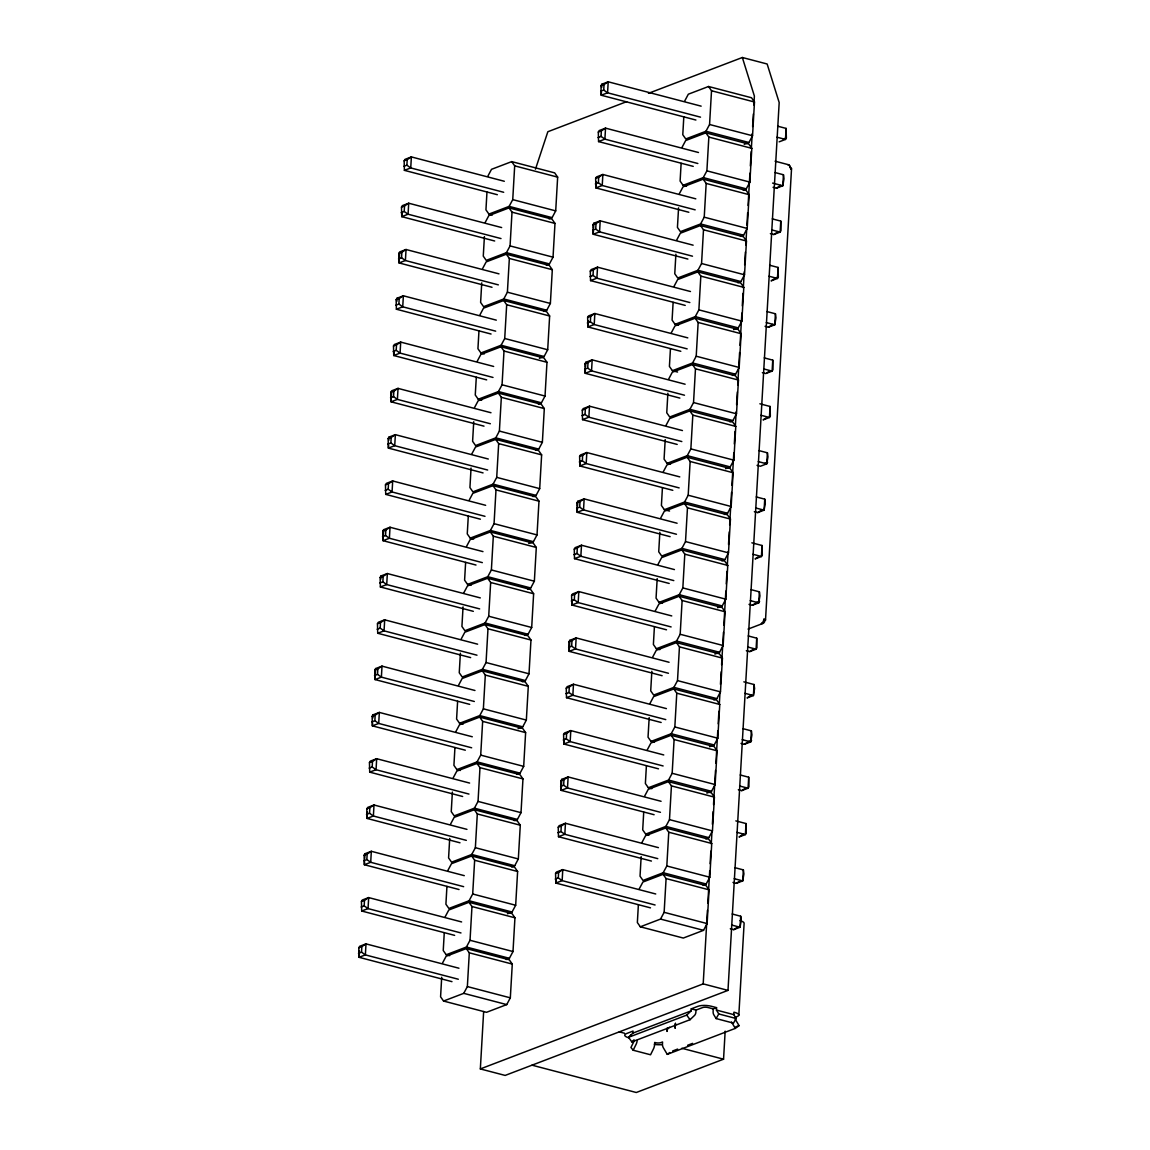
<?xml version="1.0" encoding="UTF-8"?>
<svg xmlns="http://www.w3.org/2000/svg" width="1150" height="1150" viewBox="0 0 1150 1150"><rect width="100%" height="100%" fill="white"/><g stroke="black" fill="none" stroke-linecap="round" stroke-linejoin="round"><path stroke-width="1.5" d="M675.481 1023.443L675.122 1028.316L675.409 1023.299M451.979 981.654L359.03 957.303L358.786 947.801L359.662 946.306L366.002 943.877L458.951 968.228M454.638 935.367L361.704 911.016L361.445 901.514L362.336 900.004L368.676 897.589L461.61 921.941M459.037 889.525L364.363 864.728L364.119 855.226L364.996 853.717L371.335 851.302L464.284 875.653M459.986 842.792L367.037 818.426L366.793 808.924L367.669 807.429L374.009 805L466.957 829.366M462.645 796.49L369.711 772.139L369.452 762.637L370.343 761.128L376.683 758.712L469.617 783.064M465.319 750.202L372.37 725.851L372.126 716.349L373.003 714.84L379.342 712.425L472.291 736.776M469.703 704.361L375.044 679.564L374.799 670.048L375.676 668.553L382.016 666.137L474.964 690.489M470.652 657.613L377.717 633.262L377.459 623.76L378.35 622.265L384.689 619.836L477.624 644.187M473.326 611.326L380.377 586.974L380.132 577.473L381.009 575.963L387.349 573.548L480.298 597.899M475.999 565.038L383.051 540.687L382.806 531.185L383.683 529.676L390.022 527.261L482.971 551.612M480.384 519.196L385.724 494.385L385.466 484.883L386.357 483.388L392.696 480.959L485.645 505.31M483.058 472.909L388.384 448.098L388.139 438.596L389.016 437.086L395.37 434.671L488.304 459.022M484.006 426.161L391.058 401.81L390.813 392.308L391.69 390.799L398.029 388.384L490.978 412.735M486.666 379.874L393.731 355.522L393.487 346.006L394.364 344.511L400.703 342.096L493.652 366.447M491.064 334.032L396.391 309.221L396.146 299.719L397.037 298.224L403.377 295.794L496.311 320.146M492.013 287.284L399.064 262.933L398.82 253.431L399.697 251.922L406.036 249.507L498.985 273.858M494.673 240.997L401.738 216.646L401.494 207.144L402.371 205.634L408.71 203.219L501.659 227.571M497.346 194.709L404.397 170.344L404.153 160.842L405.044 159.347L411.384 156.917L504.318 181.269M359.389 951.021L359.03 957.303L365.369 954.888L458.318 979.239M364.55 861.58L364.363 864.728L370.702 862.299L463.651 886.664M364.723 858.432L364.996 853.717M367.396 812.144L367.037 818.426L373.376 816.011L466.325 840.363M372.557 722.703L372.37 725.851L378.709 723.436L471.658 747.788M372.83 717.988L373.003 714.84M375.676 668.553L375.044 679.564L381.383 677.134L474.332 701.486M380.837 579.111L381.009 575.963M383.683 529.676L383.051 540.687L389.39 538.258L482.339 562.623M388.571 444.949L388.384 448.098L394.723 445.683L487.672 470.034M388.844 440.234L389.016 437.086M391.604 392.38L391.058 401.81L397.397 399.395L490.346 423.746M393.904 352.374L393.731 355.522L400.071 353.093L493.005 377.444M396.851 301.357L397.037 298.224M399.611 253.503L399.064 262.933L405.404 260.518L498.353 284.869M401.911 213.498L401.738 216.646L408.077 214.216L501.012 238.568M361.517 952.143L361.833 946.637L366.002 943.877L365.369 954.888L361.517 952.143L358.469 953.307M460.978 932.952L368.043 908.601L364.176 905.855L364.493 900.349L368.676 897.589L368.043 908.601L361.704 911.016M366.85 859.568L367.166 854.062L371.335 851.302L370.702 862.299L366.85 859.568L363.803 860.717M369.524 813.266L369.84 807.76L374.009 805L373.376 816.011L369.524 813.266L366.476 814.43M468.984 794.075L376.05 769.724L372.183 766.978L372.499 761.473L376.683 758.712L376.05 769.724L369.711 772.139M374.857 720.691L375.173 715.185L379.342 712.425L378.709 723.436L374.857 720.691L371.809 721.855M377.531 674.389L377.847 668.898L382.016 666.137L381.383 677.134L377.531 674.389L374.483 675.553M476.991 655.198L384.057 630.847L380.19 628.101L380.506 622.596L384.689 619.836L384.057 630.847L377.717 633.262M479.665 608.911L386.716 584.559L382.864 581.814L383.18 576.308L387.349 573.548L386.716 584.559L380.377 586.974M385.537 535.526L385.854 530.021L390.022 527.261L389.39 538.258L385.537 535.526L382.49 536.676M484.998 516.321L392.064 491.97L388.197 489.224L388.513 483.719L392.696 480.959L392.064 491.97L385.724 494.385M390.871 442.937L391.187 437.431L395.37 434.671L394.723 445.683L390.871 442.937L387.823 444.101M393.544 396.649L393.861 391.144L398.029 388.384L397.397 399.395L393.544 396.649L390.497 397.814M396.204 350.348L396.52 344.856L400.703 342.096L400.071 353.093L396.204 350.348L393.156 351.512M495.679 331.157L402.73 306.806L398.878 304.06L399.194 298.554L403.377 295.794L402.73 306.806L396.391 309.221M401.551 257.772L401.868 252.267L406.036 249.507L405.404 260.518L401.551 257.772L398.504 258.937M404.211 211.485L404.527 205.979L408.71 203.219L408.077 214.216L404.211 211.485L401.163 212.635M503.686 192.28L410.737 167.929L406.884 165.183L407.201 159.678L411.384 156.917L410.737 167.929L404.397 170.344M441.701 977.256L440.579 996.806L443.555 1001.046L486.522 1012.302L506.719 1004.597L510.327 997.841L512.282 964.074L509.306 959.833L466.325 948.577L446.128 956.283L442.52 963.039M444.274 932.736L443.239 950.504L446.214 954.759L449.65 955.65M446.933 886.449L445.912 904.216L448.888 908.457L469.085 900.752L512.066 912.008L515.674 905.251L517.615 871.499L514.639 867.244L471.673 855.988L451.476 863.708L447.853 870.464M449.707 838.379L448.586 857.929L451.562 862.169L471.759 854.464L514.726 865.72L518.334 858.964L520.289 825.211L517.313 820.956L474.332 809.701L454.135 817.406L450.527 824.176M452.381 792.091L451.246 811.627L454.221 815.882L474.418 808.177L517.399 819.432L521.008 812.676L522.962 778.909L519.987 774.669L477.006 763.413L456.809 771.118L453.201 777.874M454.94 747.572L453.919 765.339L456.895 769.594L460.331 770.486M457.614 701.284L456.593 719.052L459.569 723.293L463.004 724.198M460.388 653.214L459.253 672.764L462.228 677.005L482.439 669.3L525.406 680.556L529.014 673.799L530.969 640.033L527.994 635.792L485.012 624.536L464.816 632.241L461.207 638.997M463.048 606.927L461.926 626.462L464.902 630.717L485.099 622.998L528.08 634.268L531.688 627.497L533.629 593.745L530.653 589.504L487.686 578.249L467.489 585.954L463.867 592.71M465.621 562.408L464.6 580.175L467.576 584.416L471.011 585.321M468.294 516.12L467.259 533.887L470.235 538.128L473.685 539.034M471.054 468.05L469.933 487.586L472.909 491.841L493.106 484.136L536.087 495.391L539.695 488.635L541.636 454.868L538.66 450.628L495.693 439.372L475.496 447.077L471.874 453.833M473.728 421.762L472.607 441.298L475.582 445.553L495.779 437.834L538.746 449.104L542.369 442.333L544.309 408.581L541.334 404.34L498.353 393.07L478.156 400.789L474.548 407.546M476.301 377.243L475.266 395.011L478.242 399.251L481.692 400.157M478.961 330.956L477.94 348.723L480.916 352.964L484.351 353.869M481.735 282.886L480.614 302.421L483.589 306.676L503.786 298.957L546.753 310.227L550.376 303.456L552.316 269.704L549.341 265.463L506.374 254.193L486.162 261.912L482.554 268.669M484.409 236.584L483.273 256.134L486.249 260.374L506.46 252.669L549.427 263.925L553.035 257.169L554.99 223.416L552.014 219.161L509.033 207.906L488.836 215.611L485.228 222.381M486.967 192.079L485.947 209.846L488.923 214.087L492.358 214.993M443.555 1001.046L463.752 993.341L467.36 986.571L469.301 952.818L466.325 948.577M446.214 954.759L466.411 947.039L470.034 940.283L471.974 906.531L468.999 902.29L448.802 909.995L445.194 916.751M469.085 900.752L472.693 893.996L474.648 860.243L471.673 855.988M471.759 854.464L475.367 847.708L477.308 813.941L474.332 809.701M474.418 808.177L478.041 801.406L479.981 767.654L477.006 763.413M456.895 769.594L477.092 761.875L480.7 755.119L482.655 721.366L479.679 717.111L459.482 724.831L455.86 731.587M459.569 723.293L479.766 715.587L483.374 708.831L485.314 675.079L482.339 670.824L462.142 678.529L458.534 685.299M482.439 669.3L486.048 662.529L487.988 628.777L485.012 624.536M485.099 622.998L488.707 616.242L490.662 582.489L487.686 578.249M467.576 584.416L487.772 576.711L491.381 569.954L493.321 536.202L490.346 531.947L470.149 539.652L466.541 546.423M470.235 538.128L490.446 530.423L494.054 523.667L495.995 489.9L493.019 485.659L472.823 493.364L469.214 500.135M493.106 484.136L496.714 477.365L498.669 443.613L495.693 439.372M495.779 437.834L499.387 431.077L501.342 397.325L498.353 393.07M478.242 399.251L498.453 391.546L502.061 384.79L504.002 351.023L501.026 346.783L480.829 354.488L477.221 361.258M480.916 352.964L501.113 345.259L504.721 338.488L506.676 304.736L503.7 300.495L483.503 308.2L479.895 314.956M503.786 298.957L507.394 292.201L509.349 258.448L506.374 254.193M506.46 252.669L510.068 245.913L512.009 212.161L509.033 207.906M488.923 214.087L509.119 206.382L512.742 199.626L514.683 165.859L511.707 161.618L491.51 169.323L487.902 176.079M648.442 93.337L742.339 57.5L767.151 63.998L779.182 102.551L727.993 990.38L505.152 1075.422L480.341 1068.925L483.647 1011.54M506.287 959.488L509.393 958.309L513.001 951.539L514.941 917.786L511.966 913.546L468.999 902.29M516.954 774.324L520.073 773.145L523.681 766.374L525.622 732.622L522.646 728.381L479.679 717.111M518.075 728.626L522.732 726.843L526.341 720.087L528.296 686.334L525.32 682.079L482.339 670.824M527.634 589.159L530.739 587.966L534.362 581.21L536.303 547.457L533.327 543.202L490.346 531.947M528.756 543.461L533.413 541.679L537.021 534.923L538.976 501.17L536.001 496.915L493.019 485.659M538.315 403.995L541.42 402.802L545.028 396.046L546.983 362.293L544.008 358.038L501.026 346.783M539.422 358.297L544.094 356.514L547.702 349.758L549.643 315.991L546.667 311.751L503.7 300.495M548.996 218.831L552.101 217.638L555.709 210.881L557.649 177.129L554.674 172.874L511.707 161.618M650.483 907.853L555.809 883.056L555.565 873.554L556.442 872.045L562.781 869.63L655.73 893.981M651.432 861.062L558.483 836.711L558.239 827.209L559.116 825.7L565.455 823.285L658.404 847.636M654.106 814.717L561.157 790.366L560.913 780.864L561.789 779.355L568.129 776.94L661.077 801.291M658.49 768.833L563.831 744.021L563.586 734.519L564.463 733.024L570.803 730.595L663.751 754.946M661.164 722.488L566.504 697.691L566.246 688.174L567.137 686.679L573.476 684.25L666.425 708.616M662.113 675.697L569.178 651.346L568.919 641.829L569.811 640.334L576.15 637.919L669.084 662.271M666.511 629.798L571.837 605.001L571.593 595.499L572.484 593.989L578.824 591.574L671.758 615.926M669.185 583.452L574.511 558.656L574.267 549.154L575.144 547.644L581.497 545.229L674.432 569.581M670.134 536.662L577.185 512.311L576.941 502.809L577.817 501.299L584.157 498.884L677.106 523.236M672.808 490.317L579.859 465.966L579.614 456.464L580.491 454.969L586.831 452.539L679.779 476.891M677.192 444.432L582.533 419.635L582.288 410.119L583.165 408.624L589.504 406.194L682.453 430.56M679.866 398.087L585.206 373.29L584.962 363.774L585.839 362.279L592.178 359.864L685.127 384.215M680.814 351.296L587.88 326.945L587.636 317.443L588.512 315.934L594.852 313.519L687.801 337.87M685.213 305.397L590.554 280.6L590.295 271.098L591.186 269.589L597.526 267.174L690.474 291.525M687.887 259.066L593.227 234.255L592.969 224.753L593.86 223.244L600.199 220.829L693.134 245.18M688.836 212.261L595.887 187.91L595.643 178.408L596.534 176.913L602.873 174.484L695.808 198.835M693.234 166.376L598.561 141.579L598.316 132.063L599.193 130.568L605.533 128.139L698.481 152.504M695.908 120.031L601.234 95.234L600.99 85.718L601.867 84.223L608.206 81.808L701.155 106.159M555.996 879.908L555.809 883.056L562.149 880.641L655.098 904.992M561.789 779.355L561.157 790.366L567.496 787.951L660.445 812.303M564.104 739.306L563.831 744.021L570.17 741.606L663.119 765.958M569.811 640.334L569.178 651.346L575.518 648.916L668.452 673.268M572.111 600.286L571.837 605.001L578.177 602.586L671.126 626.937M577.372 509.162L577.185 512.311L583.524 509.896L676.473 534.247M577.544 506.029L577.817 501.299M580.132 461.251L579.859 465.966L586.198 463.551L679.147 487.902M585.379 370.142L585.206 373.29L591.546 370.861L684.494 395.212M585.566 366.994L585.839 362.279M588.239 320.649L587.88 326.945L594.219 324.53L687.168 348.881M593.4 231.107L593.227 234.255L599.567 231.84L692.501 256.191M593.587 227.973L593.86 223.244M596.261 181.628L595.887 187.91L602.226 185.495L695.175 209.846M601.421 92.086L601.234 95.234L607.574 92.805L700.523 117.156M601.694 87.371L601.867 84.223M558.296 877.896L558.613 872.39L562.781 869.63L562.149 880.641L558.296 877.896L555.249 879.06M657.771 858.648L564.822 834.296L560.97 831.551L561.286 826.045L565.455 823.285L564.822 834.296L558.483 836.711M563.644 785.206L563.96 779.7L568.129 776.94L567.496 787.951L563.644 785.206L560.596 786.37M566.303 738.861L566.634 733.355L570.803 730.595L570.17 741.606L566.303 738.861L563.27 740.025M665.778 719.613L572.844 695.261L568.977 692.516L569.293 687.01L573.476 684.25L572.844 695.261L566.504 697.691M571.651 646.171L571.967 640.679L576.15 637.919L575.518 648.916L571.651 646.171L568.603 647.335M574.324 599.84L574.641 594.334L578.824 591.574L578.177 602.586L574.324 599.84L571.277 601.004M673.799 580.592L580.851 556.241L576.998 553.495L577.314 547.989L581.497 545.229L580.851 556.241L574.511 558.656M579.672 507.15L579.988 501.644L584.157 498.884L583.524 509.896L579.672 507.15L576.624 508.314M582.346 460.805L582.662 455.299L586.831 452.539L586.198 463.551L582.346 460.805L579.298 461.969M681.821 441.557L588.872 417.206L585.019 414.46L585.336 408.954L589.504 406.194L588.872 417.206L582.533 419.635M587.693 368.115L588.009 362.624L592.178 359.864L591.546 370.861L587.693 368.115L584.646 369.279M590.352 321.784L590.683 316.279L594.852 313.519L594.219 324.53L590.352 321.784L587.319 322.949M689.827 302.536L596.893 278.185L593.026 275.439L593.342 269.934L597.526 267.174L596.893 278.185L590.554 280.6M595.7 229.094L596.016 223.589L600.199 220.829L599.567 231.84L595.7 229.094L592.652 230.259M598.374 182.749L598.69 177.244L602.873 174.484L602.226 185.495L598.374 182.749L595.326 183.914M697.849 163.501L604.9 139.15L601.048 136.404L601.364 130.899L605.533 128.139L604.9 139.15L598.561 141.579M603.721 90.059L604.038 84.568L608.206 81.808L607.574 92.805L603.721 90.059L600.674 91.224M638.379 904.777L637.359 922.544L640.334 926.799L683.301 938.055L703.512 930.336L707.121 923.579L709.061 889.827L706.086 885.586L663.119 874.316L642.908 882.036L639.299 888.792M641.154 856.664L640.033 876.199L643.008 880.454L663.205 872.735L706.172 884.005L709.794 877.234L711.735 843.482L708.759 839.241L665.793 827.971L645.581 835.691L641.973 842.447M643.727 812.101L642.706 829.854L645.682 834.109L649.117 835.015M646.401 765.756L645.38 783.524L648.356 787.764L651.791 788.67M649.175 717.629L648.039 737.179L651.015 741.419L654.465 742.325M651.849 671.284L650.713 690.834L653.689 695.074L673.9 687.369L716.867 698.625L720.475 691.869L722.43 658.116L719.454 653.861L676.473 642.606L656.276 650.311L652.668 657.081M654.408 626.721L653.387 644.489L656.363 648.744L659.798 649.635M657.182 578.608L656.061 598.144L659.036 602.399L662.472 603.29M659.856 532.263L658.734 551.799L661.71 556.054L681.907 548.349L724.888 559.604L728.496 552.848L730.437 519.081L727.461 514.841L684.494 503.585L664.298 511.29L660.675 518.046M662.429 487.701L661.408 505.468L664.384 509.709L669.544 511.06M665.203 439.573L664.082 459.123L667.058 463.364L670.493 464.269M667.877 393.228L666.756 412.778L669.731 417.019L689.928 409.314L732.895 420.569L736.503 413.813L738.458 380.061L735.482 375.806L692.501 364.55L672.304 372.255L668.696 379.026M670.45 348.666L669.415 366.433L672.405 370.688L677.551 372.039M673.124 302.321L672.089 320.088L675.064 324.343L678.514 325.234M675.898 254.208L674.762 273.743L677.738 277.998L697.935 270.293L740.916 281.549L744.524 274.793L746.465 241.026L743.489 236.785L700.523 225.529L680.326 233.234L676.717 239.991M678.572 207.862L677.436 227.412L680.412 231.653L700.609 223.948L743.59 235.204L747.198 228.447L749.139 194.681L746.163 190.44L703.196 179.184L682.999 186.889L679.391 193.646M681.131 163.3L680.11 181.067L683.086 185.308L686.521 186.214M683.804 116.955L682.784 134.722L685.759 138.963L705.956 131.258L748.938 142.514L752.546 135.757L754.486 102.005L751.511 97.75L708.544 86.494L688.332 94.199L684.724 100.97M713.259 1008.895L713.129 1011.324A5.779 3.062 -75.3 0 0 713.762 1014.688L716.105 1018.569L733.484 1023.126L736.144 1018.512L718.764 1013.955L716.421 1010.074L716.551 1007.644L713.259 1008.895L708.055 1007.529A3.853 1.164 3.3 0 0 702.693 1007.544L695.994 1010.088L695.879 1012.115A5.779 4.586 69.1 0 1 694.456 1015.479L690.043 1019.705L631.853 1041.914L628.547 1037.3L632.96 1033.088L633.075 1031.061L626.376 1033.62A9.631 2.904 3.3 0 0 628.791 1037.774M640.334 926.799L660.531 919.08L664.139 912.324L666.094 878.571L663.119 874.316M663.205 872.735L666.813 865.979L668.768 832.226L665.793 827.971M645.682 834.109L665.879 826.404L669.487 819.634L671.428 785.881L668.452 781.641L648.255 789.346L644.647 796.102M648.356 787.764L668.553 780.059L672.161 773.289L674.101 739.536L671.126 735.296L650.929 743.001L647.321 749.757M651.015 741.419L671.226 733.714L674.834 726.958L676.775 693.191L673.799 688.951L653.602 696.656L649.994 703.426M673.9 687.369L677.508 680.613L679.449 646.861L676.473 642.606M656.363 648.744L676.559 641.024L680.182 634.268L682.122 600.516L679.147 596.261L658.95 603.98L655.342 610.736M659.036 602.399L679.233 594.679L682.841 587.923L684.796 554.171L681.821 549.916L661.624 557.635L658.001 564.391M681.907 548.349L685.515 541.578L687.47 507.826L684.494 503.585M664.384 509.709L684.581 502.004L688.189 495.233L690.144 461.481L687.168 457.24L666.957 464.945L663.349 471.701M667.058 463.364L687.254 455.659L690.863 448.902L692.817 415.136L689.827 410.895L669.631 418.6L666.023 425.371M689.928 409.314L693.536 402.558L695.477 368.805L692.501 364.55M672.405 370.688L692.602 362.969L696.21 356.213L698.151 322.46L695.175 318.205L674.978 325.924L671.37 332.681M675.064 324.343L695.276 316.624L698.884 309.868L700.824 276.115L697.849 271.86L677.652 279.579L674.044 286.336M697.935 270.293L701.558 263.522L703.498 229.77L700.523 225.529M700.609 223.948L704.231 217.178L706.172 183.425L703.196 179.184M683.086 185.308L703.283 177.603L706.891 170.847L708.846 137.08L705.87 132.839L685.673 140.544L682.051 147.315M705.956 131.258L709.564 124.502L711.519 90.749L708.544 86.494M667.187 1028.071L667 1031.421L667.244 1030.041A5.779 4.586 69.1 0 1 669.645 1027.266M628.547 1037.3L686.723 1015.105L691.136 1010.879L691.265 1008.852L697.949 1006.293A9.631 2.904 3.3 0 1 711.347 1006.264L716.551 1007.644M480.341 1068.925L703.196 983.883L707.437 910.34M707.839 903.167L709.708 870.881M710.125 863.708L710.844 851.158M711.261 843.985L711.979 831.421M712.396 824.248L713.115 811.699M713.532 804.526L715.501 770.443M715.918 763.269L717.773 730.983M718.189 723.81L718.908 711.261M719.325 704.087L720.044 691.524M720.461 684.351L721.179 671.801M721.596 664.628L723.465 632.342M723.867 625.169L725.837 591.086M726.254 583.913L726.973 571.349M727.289 565.973L728.108 551.626M728.525 544.453L729.258 531.889M729.661 524.716L731.529 492.444M731.946 485.257L733.801 452.985M734.318 444.015L735.037 431.451M735.353 426.075L736.187 411.729M736.589 404.556L737.322 391.992M737.739 384.819L739.594 352.533M740.011 345.359L741.865 313.073M742.282 305.9L743.001 293.351M743.317 287.974L744.251 271.831M744.668 264.658L745.387 252.094M745.804 244.921L746.724 228.778M746.939 225.199L747.658 212.635M748.075 205.462L749.929 173.176M750.346 166.002L751.18 151.656M751.381 148.062L752.215 133.716M752.617 126.543L753.351 113.994M753.868 105.024L754.386 96.054L742.339 57.5M705.741 838.839L708.846 837.66L712.454 830.904L714.409 797.137L711.433 792.896L668.452 781.641M706.862 793.098L711.519 791.315L715.128 784.559L717.082 750.792L714.107 746.551L671.126 735.296M709.536 746.753L714.193 744.97L717.801 738.214L719.756 704.461L716.781 700.206L673.799 688.951M714.883 654.062L719.541 652.28L723.149 645.524L725.089 611.771L722.114 607.531L679.147 596.261M717.543 607.717L722.214 605.949L725.822 599.179L727.763 565.426L724.788 561.186L681.821 549.916M724.442 514.438L727.548 513.259L731.17 506.503L733.111 472.736L730.135 468.496L687.168 457.24M725.564 468.697L730.221 466.914L733.844 460.158L735.784 426.406L732.809 422.151L689.827 410.895M732.464 375.418L735.569 374.224L739.177 367.468L741.132 333.716L738.156 329.475L695.175 318.205M733.585 329.662L738.242 327.894L741.851 321.123L743.806 287.371L740.83 283.13L697.849 271.86M743.159 190.052L746.264 188.859L749.872 182.103L751.812 148.35L748.837 144.095L705.87 132.839M532.004 1065.173L636.281 1092.5L723.551 1059.193L725.161 1031.162M736.144 1018.512L733.801 1014.631L733.93 1012.187L734.721 1012.402A9.631 2.904 3.3 0 1 737.136 1016.557L735.382 1017.232M732.176 914.006L740.686 916.234L740.054 927.245L733.714 929.66L730.308 928.769M734.85 867.661L743.36 869.889L742.727 880.9L736.374 883.315L732.981 882.424M735.827 820.884L746.034 823.558L745.387 834.555L739.048 836.984L743.231 834.224M740.197 774.985L748.693 777.213L748.061 788.21L741.721 790.639L738.329 789.748M742.871 728.64L751.367 730.868L750.734 741.879L744.395 744.294L741.003 743.403M743.849 681.849L754.041 684.523L753.408 695.534L747.069 697.949L751.238 695.189M748.219 635.95L756.714 638.178L756.082 649.189L749.742 651.604L746.336 650.713M750.893 589.605L759.388 591.833L758.756 602.844L752.416 605.259L749.009 604.368M751.856 542.829L762.062 545.503L761.429 556.499L755.09 558.929L757.864 557.089M756.226 496.929L764.736 499.158L764.103 510.154L757.764 512.584L754.357 511.692M758.899 450.584L767.409 452.812L766.762 463.824L760.423 466.239L757.031 465.348M759.877 403.794L770.083 406.467L769.436 417.479L763.097 419.894L765.886 418.054M764.247 357.894L772.742 360.123L772.11 371.134L765.771 373.549L762.378 372.658M766.921 311.564L775.416 313.777L774.784 324.789L768.444 327.204L765.052 326.312M769.594 265.219L778.09 267.447L777.458 278.444L771.118 280.873L773.907 279.033M772.268 218.874L780.764 221.102L780.131 232.099L773.792 234.528L770.385 233.637M774.942 172.529L783.438 174.757L782.805 185.768L776.466 188.183L773.059 187.292M777.616 126.184L786.111 128.412L785.479 139.423L779.139 141.838M742.239 739.651L750.734 741.879L751.942 734.864L751.367 730.868M750.26 600.616L758.756 602.844L759.949 595.844L759.388 591.833M758.267 461.596L766.762 463.824L767.97 456.809L767.409 452.812M768.962 276.216L777.458 278.444L778.334 276.949L778.09 267.447M776.969 137.195L785.479 139.423L786.356 137.914L786.111 128.412M738.818 1015.234L744.107 923.508A9.631 2.904 3.3 0 0 740.011 920.676M765.512 620.066L791.531 168.763M535.469 169.165L547.846 131.732L626.649 101.66M633.866 1041.584L630.947 1047.477L633.176 1050.223L650.555 1054.78L653.473 1048.886A5.779 3.062 -75.3 0 0 654.537 1044.876L654.681 1042.446L655.471 1042.648A3.853 1.164 3.3 0 0 660.819 1042.633L662.572 1041.972L662.457 1043.999A5.779 4.586 69.1 0 0 663.464 1047.995L667.273 1054.363L735.324 1028.388L739.062 1025.628L735.267 1019.259M633.176 1050.223L636.094 1044.329A5.779 3.062 -75.3 0 0 637.158 1040.319M716.105 1018.569L718.764 1013.955M631.853 1041.914L634.067 1039.801M667.273 1054.363L669.76 1052.523M776.466 188.183L780.634 185.423M773.792 234.528L776.581 232.688M768.444 327.204L772.628 324.458M767.165 372.629L769.954 370.789M757.764 512.584L761.932 509.824M752.416 605.259L755.191 603.419M749.742 651.604L753.911 648.844M744.395 744.294L747.184 742.454M741.721 790.639L745.904 787.879M736.374 883.315L739.163 881.475M733.714 929.66L736.489 927.82M404.153 160.842L407.201 159.678M600.99 85.718L604.038 84.568M403.837 166.347L406.884 165.183M401.494 207.144L404.527 205.979M598.316 132.063L601.364 130.899M598 137.569L601.048 136.404M398.82 253.431L401.868 252.267M595.643 178.408L598.69 177.244M744.266 144.296L748.938 142.514M783.308 139.078L786.356 137.914M396.146 299.719L399.194 298.554M592.969 224.753L596.016 223.589M395.83 305.224L398.878 304.06M546.322 265.118L549.427 263.925M393.487 346.006L396.52 344.856M590.295 271.098L593.342 269.934M589.979 276.604L593.026 275.439M543.648 311.406L546.753 310.227M740.485 236.382L743.59 235.204M390.813 392.308L393.861 391.144M587.636 317.443L590.683 316.279M737.811 282.728L740.916 281.549M775.287 278.113L778.334 276.949M388.139 438.596L391.187 437.431M584.962 363.774L588.009 362.624M385.466 484.883L388.513 483.719M582.288 410.119L585.336 408.954M385.149 490.389L388.197 489.224M581.972 415.624L585.019 414.46M535.641 450.283L538.746 449.104M382.806 531.185L385.854 530.021M579.614 456.464L582.662 455.299M532.982 496.57L536.087 495.391M729.79 421.762L732.895 420.569M380.132 577.473L383.18 576.308M576.941 502.809L579.988 501.644M379.816 582.978L382.864 581.814M764.606 463.479L767.654 462.314M377.459 623.76L380.506 622.596M574.267 549.154L577.314 547.989M377.143 629.266L380.19 628.101M573.951 554.659L576.998 553.495M374.799 670.048L377.847 668.898M571.593 595.499L574.641 594.334M524.961 635.447L528.08 634.268M721.769 560.783L724.888 559.604M372.126 716.349L375.173 715.185M568.919 641.829L571.967 640.679M522.301 681.734L525.406 680.556M756.585 602.514L759.633 601.349M369.452 762.637L372.499 761.473M566.246 688.174L569.293 687.01M369.136 768.143L372.183 766.978M565.929 693.68L568.977 692.516M748.046 629.093L763.083 623.357M366.793 808.924L369.84 807.76M563.586 734.519L566.634 733.355M713.762 699.818L716.867 698.625M364.119 855.226L367.166 854.062M560.913 780.864L563.96 779.7M514.294 820.611L517.399 819.432M748.578 741.534L751.626 740.37M361.445 901.514L364.493 900.349M558.239 827.209L561.286 826.045M361.129 907.019L364.176 905.855M557.923 832.715L560.97 831.551M511.621 866.913L514.726 865.72M358.786 947.801L361.833 946.637M555.565 873.554L558.613 872.39M507.394 913.79L512.066 912.008M703.067 885.184L706.172 884.005M632.96 1033.088L691.136 1010.879M672.664 1050.971L677.637 1049.073M687.599 1045.278L692.587 1043.366M735.741 1026.907L739.062 1025.628M711.519 90.749L754.486 102.005M709.564 124.502L752.546 135.757M708.846 137.08L751.812 148.35M775.086 161.201L788.469 164.709M772.599 183.094L782.805 185.768L783.998 178.753L783.438 174.757M706.891 170.847L749.872 182.103M703.283 177.603L746.264 188.859M706.172 183.425L749.139 194.681M771.636 229.885L780.131 232.099L781.008 230.604L780.764 221.102M514.683 165.859L557.649 177.129M704.231 217.178L747.198 228.447M703.498 229.77L746.465 241.026M512.742 199.626L555.709 210.881M509.119 206.382L552.101 217.638M512.009 212.161L554.99 223.416M701.558 263.522L744.524 274.793M700.824 276.115L743.806 287.371M510.068 245.913L553.035 257.169M766.288 322.561L774.784 324.789L775.991 317.788L775.416 313.777M509.349 258.448L552.316 269.704M698.884 309.868L741.851 321.123M695.276 316.624L738.242 327.894M698.151 322.46L741.132 333.716M507.394 292.201L550.376 303.456M763.614 368.906L772.11 371.134L773.001 369.624L772.742 360.123M506.676 304.736L549.643 315.991M696.21 356.213L739.177 367.468M692.602 362.969L735.569 374.224M695.477 368.805L738.458 380.061M504.721 338.488L547.702 349.758M501.113 345.259L544.094 356.514M760.941 415.251L769.436 417.479L770.327 415.969L770.083 406.467M504.002 351.023L546.983 362.293M693.536 402.558L736.503 413.813M692.817 415.136L735.784 426.406M502.061 384.79L545.028 396.046M498.453 391.546L541.42 402.802M501.342 397.325L544.309 408.581M690.863 448.902L733.844 460.158M687.254 455.659L730.221 466.914M690.144 461.481L733.111 472.736M499.387 431.077L542.369 442.333M755.593 507.941L764.103 510.154L765.296 503.154L764.736 499.158M498.669 443.613L541.636 454.868M688.189 495.233L731.17 506.503M684.581 502.004L727.548 513.259M687.47 507.826L730.437 519.081M496.714 477.365L539.695 488.635M752.919 554.271L761.429 556.499L762.306 555.004L762.062 545.503M495.995 489.9L538.976 501.17M685.515 541.578L728.496 552.848M684.796 554.171L727.763 565.426M494.054 523.667L537.021 534.923M490.446 530.423L533.413 541.679M493.321 536.202L536.303 547.457M682.841 587.923L725.822 599.179M679.233 594.679L722.214 605.949M682.122 600.516L725.089 611.771M491.381 569.954L534.362 581.21M487.772 576.711L530.739 587.966M747.586 646.961L756.082 649.189L756.959 647.68L756.714 638.178M490.662 582.489L533.629 593.745M680.182 634.268L723.149 645.524M676.559 641.024L719.541 652.28M679.449 646.861L722.43 658.116M488.707 616.242L531.688 627.497M744.913 693.306L753.408 695.534L754.601 688.519L754.041 684.523M487.988 628.777L530.969 640.033M677.508 680.613L720.475 691.869M676.775 693.191L719.756 704.461M486.048 662.529L529.014 673.799M485.314 675.079L528.296 686.334M674.834 726.958L717.801 738.214M671.226 733.714L714.193 744.97M674.101 739.536L717.082 750.792M483.374 708.831L526.341 720.087M479.766 715.587L522.732 726.843M739.565 785.996L748.061 788.21L748.952 786.715L748.693 777.213M482.655 721.366L525.622 732.622M672.161 773.289L715.128 784.559M668.553 780.059L711.519 791.315M671.428 785.881L714.409 797.137M480.7 755.119L523.681 766.374M477.092 761.875L520.073 773.145M736.891 832.327L745.387 834.555L746.278 833.06L746.034 823.558M479.981 767.654L522.962 778.909M669.487 819.634L712.454 830.904M665.879 826.404L708.846 837.66M668.768 832.226L711.735 843.482M478.041 801.406L521.008 812.676M734.217 878.672L742.727 880.9L743.921 873.899L743.36 869.889M477.308 813.941L520.289 825.211M666.813 865.979L709.794 877.234M666.094 878.571L709.061 889.827M475.367 847.708L518.334 858.964M731.544 925.017L740.054 927.245L741.247 920.244L740.686 916.234M474.648 860.243L517.615 871.499M664.139 912.324L707.121 923.579M660.531 919.08L703.512 930.336M472.693 893.996L515.674 905.251M471.974 906.531L514.941 917.786M703.196 983.883L727.993 990.38M470.034 940.283L513.001 951.539M716.421 1010.074L733.801 1014.631M466.411 947.039L509.393 958.309M691.265 1008.852L695.994 1010.088M469.301 952.818L512.282 964.074M467.36 986.571L510.327 997.841M619.275 1031.866L624.493 1033.232M681.835 1048.268L723.551 1059.193M463.752 993.341L506.719 1004.597M686.723 1015.105L690.043 1019.705M731.529 1022.019L735.324 1028.388M661.753 1044.646A9.631 2.904 3.3 0 1 654.408 1044.372M630.804 1035.992A3.853 1.164 3.3 0 1 631.12 1034.856M761.473 623.429A3.853 2.041 -75.3 0 0 763.873 618.93A3.853 1.164 3.3 0 1 764.836 620.598A3.853 3.048 69.1 0 1 761.473 623.429M790.869 169.294A3.853 1.164 3.3 0 0 789.892 167.627A3.853 2.041 -75.3 0 0 787.908 164.795A3.853 3.048 69.1 0 1 790.869 169.294"/></g></svg>
